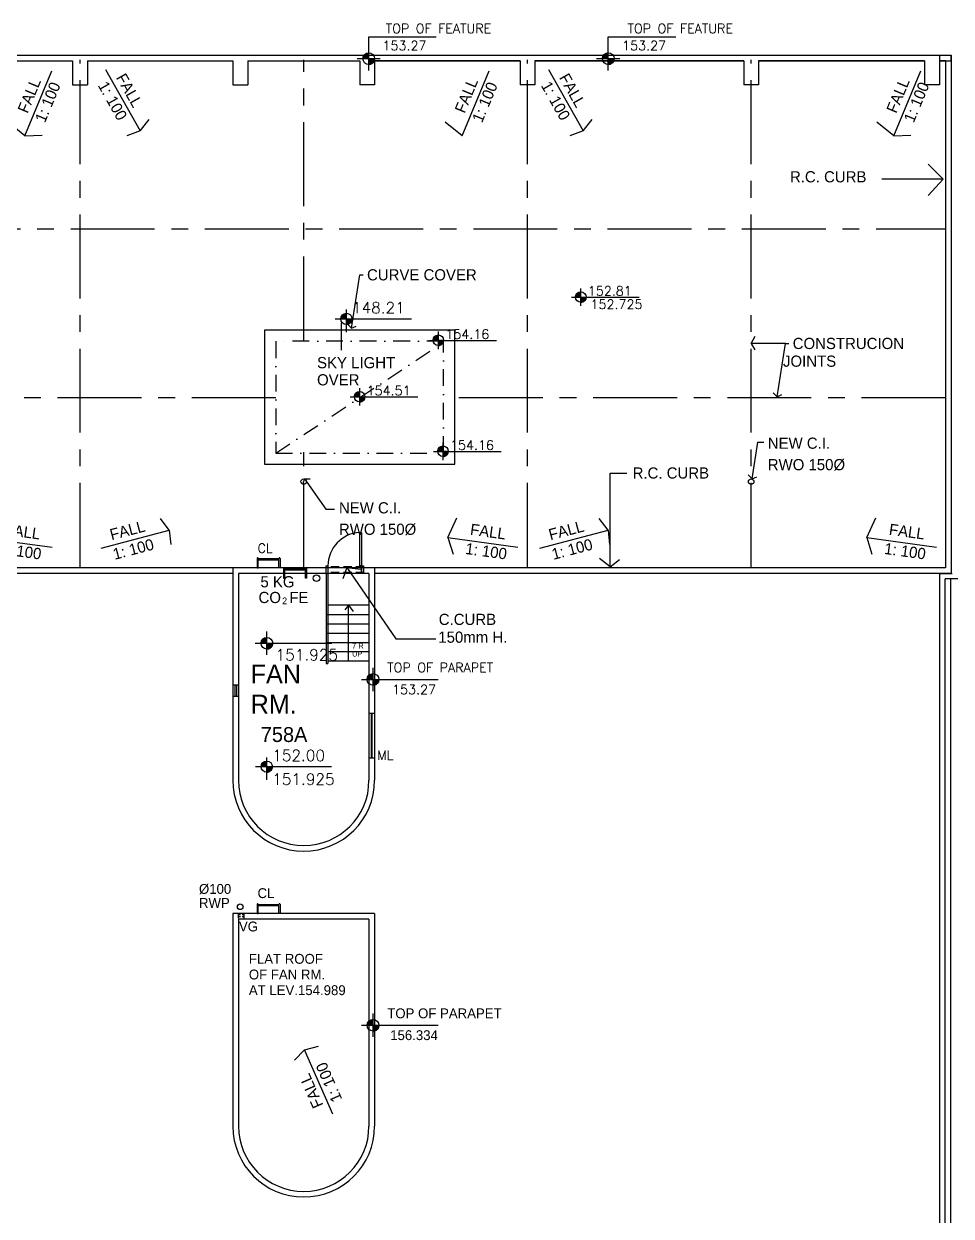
# Model space of a CAD drawing. Header units: millimetres. Extents: x -68474 to 336725, y -113450 to 40976.
# Drawn here: x 208494 to 233363, y 585 to 32563 of the extents above; entities that cross this region are included whole.
import ezdxf
from ezdxf.enums import TextEntityAlignment as Align

# ---------------------------------------------------------------- set-up
doc = ezdxf.new("R2010")
doc.units = ezdxf.units.MM
doc.header["$LTSCALE"] = 900
for name, pattern in [('s3152a$0$CENTERX2', [4, 2.5, -0.5, 0.5, -0.5]), ('s3152a$0$DASHDOT', [1, 0.5, -0.25, 0, -0.25]), ('s3152a$0$HIDDEN', [0.375, 0.25, -0.125])]:
    doc.linetypes.add(name, pattern=pattern)
for name, color, linetype in [('EC-7thFloor-s6152$0$9', 1, 'Continuous'), ('EC-7thFloor-s6152$0$DRYWALL', 2, 'Continuous'), ('s3152a$0$-12', 7, 'Continuous'), ('s3152a$0$-14', 7, 'Continuous'), ('s3152a$0$-6', 7, 'Continuous'), ('s3152a$0$-8', 7, 'Continuous'), ('s3152a$0$-9', 7, 'Continuous'), ('s3152a$0$12', 7, 'Continuous'), ('s3152a$0$18', 7, 'Continuous'), ('s3152a$0$35', 7, 'Continuous'), ('s3152a$0$BDPTEXT', 80, 'Continuous'), ('s3152a$0$DOG-HOUSE', 2, 'Continuous'), ('s3152a$0$Drainage', 252, 'Continuous'), ('s3152a$0$N-Stair', 7, 'Continuous'), ('s3152a$0$NEW-PLATFORM', 5, 'Continuous'), ('s3152a$0$ROOM-NO', 4, 'Continuous')]:
    doc.layers.add(name, color=color, linetype=linetype)
doc.styles.add('s3152a$0$ROMANS', font='ROMANS', dxfattribs={"height": 0.2})
doc.styles.add('s3152a$0$STANDARD', font='txt')

# ---------------------------------------------------------------- blocks, each defined once
blk = doc.blocks.new('s3152a$0$CAT1')
at = {"layer": 's3152a$0$-9', "color": 223, "linetype": 'Continuous'}
for p, q in [((0, 250), (0, 0)), ((0, 0), (30, 0)), ((30, 0), (30, 250)), ((30, 245), (585, 245)), ((30, 215), (585, 215)), ((585, 0), (585, 250)), ((615, 0), (585, 0)), ((615, 250), (615, 0))]:
    blk.add_line(p, q, dxfattribs=at)
for centre in [(15, 250), (600, 250)]:
    blk.add_arc(centre, 15, 359.9999, 179.9999, dxfattribs=at)
blk = doc.blocks.new('s3152a')
at = {"layer": 's3152a$0$-12', "color": 7, "linetype": 'Continuous'}
for p, q in [((224168, 31316), (224168, 32212)), ((224168, 32212), (225978, 32212)), ((224016, 31629), (224016, 31664)), ((224022, 31629), (224022, 31684)), ((224028, 31629), (224028, 31699)), ((224034, 31629), (224034, 31710)), ((224041, 31629), (224041, 31720)), ((224047, 31629), (224047, 31728)), ((224053, 31629), (224053, 31735)), ((224059, 31629), (224059, 31741)), ((224066, 31629), (224066, 31747)), ((224072, 31629), (224072, 31752)), ((224078, 31629), (224078, 31757)), ((224084, 31629), (224084, 31761)), ((224091, 31629), (224091, 31764)), ((224097, 31629), (224097, 31768)), ((224103, 31629), (224103, 31771)), ((224109, 31629), (224109, 31774)), ((224116, 31629), (224116, 31776)), ((224122, 31629), (224122, 31778)), ((224128, 31629), (224128, 31780)), ((224134, 31629), (224134, 31781)), ((224141, 31629), (224141, 31782)), ((224147, 31629), (224147, 31784)), ((224153, 31629), (224153, 31784)), ((224159, 31629), (224159, 31785)), ((224166, 31629), (224166, 31785)), ((223855, 31629), (224473, 31629)), ((224167, 31627), (224324, 31627)), ((224167, 31621), (224323, 31621)), ((224167, 31614), (224323, 31614)), ((224167, 31608), (224322, 31608)), ((224167, 31602), (224321, 31602)), ((224167, 31596), (224320, 31596)), ((224167, 31589), (224319, 31589)), ((224168, 31583), (224317, 31583)), ((224168, 31577), (224315, 31577)), ((224168, 31571), (224312, 31571)), ((224168, 31564), (224310, 31564)), ((224168, 31558), (224307, 31558)), ((224168, 31552), (224303, 31552)), ((224168, 31546), (224300, 31546)), ((224168, 31539), (224295, 31539)), ((224168, 31533), (224291, 31533)), ((224168, 31527), (224286, 31527)), ((224168, 31521), (224280, 31521)), ((224168, 31514), (224274, 31514)), ((224168, 31508), (224266, 31508)), ((224168, 31502), (224258, 31502)), ((224168, 31496), (224249, 31496)), ((224168, 31489), (224237, 31489)), ((224168, 31483), (224223, 31483)), ((224168, 31477), (224203, 31477)), ((223294, 25235), (223294, 25267)), ((223299, 25235), (223299, 25285)), ((223305, 25235), (223305, 25298)), ((223310, 25235), (223310, 25308)), ((223316, 25235), (223316, 25316)), ((223322, 25235), (223322, 25324)), ((223327, 25235), (223327, 25330)), ((223333, 25235), (223333, 25336)), ((223339, 25235), (223339, 25341)), ((223344, 25235), (223344, 25346)), ((223350, 25235), (223350, 25350)), ((223355, 25235), (223355, 25353)), ((223361, 25235), (223361, 25357)), ((223367, 25235), (223367, 25360)), ((223372, 25235), (223372, 25363)), ((223378, 25235), (223378, 25365)), ((223384, 25235), (223384, 25367)), ((223389, 25235), (223389, 25369)), ((223395, 25235), (223395, 25370)), ((223400, 25235), (223400, 25372)), ((223406, 25235), (223406, 25373)), ((223412, 25234), (223412, 25374)), ((223417, 25234), (223417, 25375)), ((223423, 25234), (223423, 25375)), ((223429, 25234), (223429, 25375)), ((223431, 24998), (223431, 25466)), ((223178, 25232), (224994, 25232)), ((223430, 25233), (223571, 25233)), ((223430, 25227), (223571, 25227)), ((223430, 25222), (223570, 25222)), ((223430, 25216), (223570, 25216)), ((223430, 25210), (223569, 25210)), ((223430, 25205), (223568, 25205)), ((223430, 25199), (223566, 25199)), ((223430, 25194), (223565, 25194)), ((223430, 25188), (223563, 25188)), ((223430, 25182), (223561, 25182)), ((223430, 25177), (223558, 25177)), ((223430, 25171), (223556, 25171)), ((223430, 25165), (223553, 25165)), ((223430, 25160), (223549, 25160)), ((223430, 25154), (223545, 25154)), ((223430, 25149), (223541, 25149)), ((223431, 25143), (223537, 25143)), ((223431, 25137), (223532, 25137)), ((223431, 25132), (223526, 25132)), ((223431, 25126), (223519, 25126)), ((223431, 25120), (223512, 25120)), ((223431, 25115), (223503, 25115)), ((223431, 25109), (223493, 25109)), ((223431, 25104), (223481, 25104)), ((223431, 25098), (223462, 25098)), ((219610, 23840), (219610, 24308)), ((219610, 23840), (219610, 24308)), ((219358, 24074), (221173, 24074)), ((219358, 24074), (221173, 24074)), ((219473, 24077), (219473, 24109)), ((219473, 24077), (219473, 24109)), ((219478, 24077), (219478, 24127)), ((219478, 24077), (219478, 24127)), ((219484, 24077), (219484, 24140)), ((219484, 24077), (219484, 24140)), ((219490, 24077), (219490, 24150)), ((219490, 24077), (219490, 24150)), ((219495, 24077), (219495, 24158)), ((219495, 24077), (219495, 24158)), ((219501, 24077), (219501, 24166)), ((219501, 24077), (219501, 24166)), ((219506, 24077), (219506, 24172)), ((219506, 24077), (219506, 24172)), ((219512, 24077), (219512, 24178)), ((219512, 24077), (219512, 24178)), ((219518, 24077), (219518, 24183)), ((219518, 24077), (219518, 24183)), ((219523, 24077), (219523, 24188)), ((219523, 24077), (219523, 24188)), ((219529, 24077), (219529, 24192)), ((219529, 24077), (219529, 24192)), ((219534, 24077), (219534, 24195)), ((219534, 24077), (219534, 24195)), ((219540, 24077), (219540, 24199)), ((219540, 24077), (219540, 24199)), ((219546, 24077), (219546, 24202)), ((219546, 24077), (219546, 24202)), ((219552, 24077), (219552, 24205)), ((219552, 24077), (219552, 24205)), ((219557, 24077), (219557, 24207)), ((219557, 24077), (219557, 24207)), ((219563, 24077), (219563, 24209)), ((219563, 24077), (219563, 24209)), ((219568, 24077), (219568, 24211)), ((219568, 24077), (219568, 24211)), ((219574, 24077), (219574, 24212)), ((219574, 24077), (219574, 24212)), ((219580, 24077), (219580, 24214)), ((219580, 24077), (219580, 24214)), ((219585, 24077), (219585, 24215)), ((219585, 24077), (219585, 24215)), ((219591, 24076), (219591, 24216)), ((219591, 24076), (219591, 24216)), ((219596, 24076), (219596, 24217)), ((219596, 24076), (219596, 24217)), ((219602, 24076), (219602, 24217)), ((219602, 24076), (219602, 24217)), ((219608, 24076), (219608, 24217)), ((219608, 24076), (219608, 24217)), ((219609, 24075), (219750, 24075)), ((219609, 24075), (219750, 24075)), ((219609, 24069), (219750, 24069)), ((219609, 24069), (219750, 24069)), ((219609, 24064), (219749, 24064)), ((219609, 24064), (219749, 24064)), ((219609, 24058), (219749, 24058)), ((219609, 24058), (219749, 24058)), ((219609, 24052), (219748, 24052)), ((219609, 24052), (219748, 24052)), ((219609, 24047), (219747, 24047)), ((219609, 24047), (219747, 24047)), ((219609, 24041), (219745, 24041)), ((219609, 24041), (219745, 24041)), ((219610, 24036), (219744, 24036)), ((219610, 24036), (219744, 24036)), ((219610, 24030), (219742, 24030)), ((219610, 24030), (219742, 24030)), ((219610, 24024), (219740, 24024)), ((219610, 24024), (219740, 24024)), ((219610, 24019), (219737, 24019)), ((219610, 24019), (219737, 24019)), ((219610, 24013), (219735, 24013)), ((219610, 24013), (219735, 24013)), ((219610, 24008), (219732, 24008)), ((219610, 24008), (219732, 24008)), ((219610, 24002), (219728, 24002)), ((219610, 24002), (219728, 24002)), ((219610, 23996), (219724, 23996)), ((219610, 23996), (219724, 23996)), ((219610, 23991), (219720, 23991)), ((219610, 23991), (219720, 23991)), ((219610, 23985), (219716, 23985)), ((219610, 23985), (219716, 23985)), ((219610, 23979), (219711, 23979)), ((219610, 23979), (219711, 23979)), ((219610, 23974), (219705, 23974)), ((219610, 23974), (219705, 23974)), ((219610, 23968), (219698, 23968)), ((219610, 23968), (219698, 23968)), ((219610, 23962), (219691, 23962)), ((219610, 23962), (219691, 23962)), ((219610, 23957), (219682, 23957)), ((219610, 23957), (219682, 23957)), ((219610, 23951), (219672, 23951)), ((219610, 23951), (219672, 23951)), ((219610, 23946), (219660, 23946)), ((219610, 23946), (219660, 23946)), ((219610, 23940), (219641, 23940)), ((219610, 23940), (219641, 23940)), ((217500, 22326), (217500, 22794)), ((217500, 22326), (217500, 22794)), ((217248, 22560), (219063, 22560)), ((217248, 22560), (219063, 22560)), ((217363, 22563), (217363, 22594)), ((217363, 22563), (217363, 22594)), ((217369, 22563), (217369, 22612)), ((217369, 22563), (217369, 22612)), ((217374, 22563), (217374, 22625)), ((217374, 22563), (217374, 22625)), ((217380, 22563), (217380, 22635)), ((217380, 22563), (217380, 22635)), ((217385, 22562), (217385, 22644)), ((217385, 22562), (217385, 22644)), ((217391, 22562), (217391, 22651)), ((217391, 22562), (217391, 22651)), ((217397, 22562), (217397, 22658)), ((217397, 22562), (217397, 22658)), ((217402, 22562), (217402, 22663)), ((217402, 22562), (217402, 22663)), ((217408, 22562), (217408, 22669)), ((217408, 22562), (217408, 22669)), ((217414, 22562), (217414, 22673)), ((217414, 22562), (217414, 22673)), ((217419, 22562), (217419, 22677)), ((217419, 22562), (217419, 22677)), ((217425, 22562), (217425, 22681)), ((217425, 22562), (217425, 22681)), ((217430, 22562), (217430, 22684)), ((217430, 22562), (217430, 22684)), ((217436, 22562), (217436, 22688)), ((217436, 22562), (217436, 22688)), ((217442, 22562), (217442, 22690)), ((217442, 22562), (217442, 22690)), ((217447, 22562), (217447, 22693)), ((217447, 22562), (217447, 22693)), ((217453, 22562), (217453, 22695)), ((217453, 22562), (217453, 22695)), ((217459, 22562), (217459, 22697)), ((217459, 22562), (217459, 22697)), ((217464, 22562), (217464, 22698)), ((217464, 22562), (217464, 22698)), ((217470, 22562), (217470, 22700)), ((217470, 22562), (217470, 22700)), ((217475, 22562), (217475, 22701)), ((217475, 22562), (217475, 22701)), ((217481, 22562), (217481, 22702)), ((217481, 22562), (217481, 22702)), ((217487, 22562), (217487, 22702)), ((217487, 22562), (217487, 22702)), ((217492, 22562), (217492, 22703)), ((217492, 22562), (217492, 22703)), ((217498, 22562), (217498, 22703)), ((217498, 22562), (217498, 22703)), ((217500, 22561), (217640, 22561)), ((217500, 22561), (217640, 22561)), ((217500, 22555), (217640, 22555)), ((217500, 22555), (217640, 22555)), ((217500, 22549), (217640, 22549)), ((217500, 22549), (217640, 22549)), ((217500, 22544), (217639, 22544)), ((217500, 22544), (217639, 22544)), ((217500, 22538), (217638, 22538)), ((217500, 22538), (217638, 22538)), ((217500, 22532), (217637, 22532)), ((217500, 22532), (217637, 22532)), ((217500, 22527), (217636, 22527)), ((217500, 22527), (217636, 22527)), ((217500, 22521), (217634, 22521)), ((217500, 22521), (217634, 22521)), ((217500, 22516), (217632, 22516)), ((217500, 22516), (217632, 22516)), ((217500, 22510), (217630, 22510)), ((217500, 22510), (217630, 22510)), ((217500, 22504), (217628, 22504)), ((217500, 22504), (217628, 22504)), ((217500, 22499), (217625, 22499)), ((217500, 22499), (217625, 22499)), ((217500, 22493), (217622, 22493)), ((217500, 22493), (217622, 22493)), ((217500, 22487), (217619, 22487)), ((217500, 22487), (217619, 22487)), ((217500, 22482), (217615, 22482)), ((217500, 22482), (217615, 22482)), ((217500, 22476), (217611, 22476)), ((217500, 22476), (217611, 22476)), ((217500, 22471), (217606, 22471)), ((217500, 22471), (217606, 22471)), ((217500, 22465), (217601, 22465)), ((217500, 22465), (217601, 22465)), ((217500, 22459), (217595, 22459)), ((217500, 22459), (217595, 22459)), ((217500, 22454), (217589, 22454)), ((217500, 22454), (217589, 22454)), ((217500, 22448), (217581, 22448)), ((217500, 22448), (217581, 22448)), ((217500, 22442), (217573, 22442)), ((217500, 22442), (217573, 22442)), ((217500, 22437), (217563, 22437)), ((217500, 22437), (217563, 22437)), ((217500, 22431), (217550, 22431)), ((217500, 22431), (217550, 22431)), ((217500, 22426), (217532, 22426)), ((217500, 22426), (217532, 22426)), ((219598, 21100), (219598, 21131)), ((219598, 21100), (219598, 21131)), ((219603, 21100), (219603, 21149)), ((219603, 21100), (219603, 21149)), ((219609, 21100), (219609, 21162)), ((219609, 21100), (219609, 21162)), ((219615, 21100), (219615, 21172)), ((219615, 21100), (219615, 21172)), ((219620, 21099), (219620, 21181)), ((219620, 21099), (219620, 21181)), ((219626, 21099), (219626, 21188)), ((219626, 21099), (219626, 21188)), ((219632, 21099), (219632, 21195)), ((219632, 21099), (219632, 21195)), ((219637, 21099), (219637, 21200)), ((219637, 21099), (219637, 21200)), ((219643, 21099), (219643, 21206)), ((219643, 21099), (219643, 21206)), ((219648, 21099), (219648, 21210)), ((219648, 21099), (219648, 21210)), ((219654, 21099), (219654, 21214)), ((219654, 21099), (219654, 21214)), ((219660, 21099), (219660, 21218)), ((219660, 21099), (219660, 21218)), ((219665, 21099), (219665, 21221)), ((219665, 21099), (219665, 21221)), ((219671, 21099), (219671, 21225)), ((219671, 21099), (219671, 21225)), ((219677, 21099), (219677, 21227)), ((219677, 21099), (219677, 21227)), ((219682, 21099), (219682, 21230)), ((219682, 21099), (219682, 21230)), ((219688, 21099), (219688, 21232)), ((219688, 21099), (219688, 21232)), ((219693, 21099), (219693, 21234)), ((219693, 21099), (219693, 21234)), ((219699, 21099), (219699, 21235)), ((219699, 21099), (219699, 21235)), ((219705, 21099), (219705, 21237)), ((219705, 21099), (219705, 21237)), ((219710, 21099), (219710, 21238)), ((219710, 21099), (219710, 21238)), ((219716, 21099), (219716, 21239)), ((219716, 21099), (219716, 21239)), ((219722, 21099), (219722, 21239)), ((219722, 21099), (219722, 21239)), ((219727, 21099), (219727, 21240)), ((219727, 21099), (219727, 21240)), ((219733, 21099), (219733, 21240)), ((219733, 21099), (219733, 21240)), ((219735, 20863), (219735, 21331)), ((219735, 20863), (219735, 21331)), ((219483, 21097), (221298, 21097)), ((219483, 21097), (221298, 21097)), ((219734, 21098), (219875, 21098)), ((219734, 21098), (219875, 21098)), ((219734, 21092), (219875, 21092)), ((219734, 21092), (219875, 21092)), ((219734, 21086), (219874, 21086)), ((219734, 21086), (219874, 21086)), ((219734, 21081), (219874, 21081)), ((219734, 21081), (219874, 21081)), ((219734, 21075), (219873, 21075)), ((219734, 21075), (219873, 21075)), ((219734, 21069), (219872, 21069)), ((219734, 21069), (219872, 21069)), ((219734, 21064), (219870, 21064)), ((219734, 21064), (219870, 21064)), ((219735, 21058), (219869, 21058)), ((219735, 21058), (219869, 21058)), ((219735, 21053), (219867, 21053)), ((219735, 21053), (219867, 21053)), ((219735, 21047), (219865, 21047)), ((219735, 21047), (219865, 21047)), ((219735, 21041), (219862, 21041)), ((219735, 21041), (219862, 21041)), ((219735, 21036), (219860, 21036)), ((219735, 21036), (219860, 21036)), ((219735, 21030), (219857, 21030)), ((219735, 21030), (219857, 21030)), ((219735, 21024), (219853, 21024)), ((219735, 21024), (219853, 21024)), ((219735, 21019), (219850, 21019)), ((219735, 21019), (219850, 21019)), ((219735, 21013), (219845, 21013)), ((219735, 21013), (219845, 21013)), ((219735, 21008), (219841, 21008)), ((219735, 21008), (219841, 21008)), ((219735, 21002), (219836, 21002)), ((219735, 21002), (219836, 21002)), ((219735, 20996), (219830, 20996)), ((219735, 20996), (219830, 20996)), ((219735, 20991), (219823, 20991)), ((219735, 20991), (219823, 20991)), ((219735, 20985), (219816, 20985)), ((219735, 20985), (219816, 20985)), ((219735, 20979), (219808, 20979)), ((219735, 20979), (219808, 20979)), ((219735, 20974), (219797, 20974)), ((219735, 20974), (219797, 20974)), ((219735, 20968), (219785, 20968)), ((219735, 20968), (219785, 20968)), ((219735, 20963), (219766, 20963)), ((219735, 20963), (219766, 20963)), ((214994, 12642), (214994, 12791)), ((215000, 12642), (215000, 12791)), ((215006, 12642), (215006, 12792)), ((215008, 12290), (215008, 12890)), ((214708, 12642), (216748, 12642)), ((214868, 12642), (214868, 12695)), ((214874, 12642), (214874, 12709)), ((214880, 12642), (214880, 12720)), ((214886, 12642), (214886, 12729)), ((214892, 12642), (214892, 12737)), ((214898, 12642), (214898, 12744)), ((214904, 12642), (214904, 12750)), ((214910, 12642), (214910, 12755)), ((214916, 12642), (214916, 12760)), ((214922, 12642), (214922, 12765)), ((214928, 12642), (214928, 12769)), ((214934, 12642), (214934, 12772)), ((214940, 12642), (214940, 12775)), ((214946, 12642), (214946, 12778)), ((214952, 12642), (214952, 12781)), ((214958, 12642), (214958, 12783)), ((214964, 12642), (214964, 12785)), ((214970, 12642), (214970, 12787)), ((214976, 12642), (214976, 12788)), ((214982, 12642), (214982, 12789)), ((214988, 12642), (214988, 12790)), ((215008, 12640), (215158, 12640)), ((215008, 12634), (215158, 12634)), ((215008, 12628), (215157, 12628)), ((215008, 12622), (215156, 12622)), ((215008, 12616), (215156, 12616)), ((215008, 12610), (215154, 12610)), ((215008, 12604), (215153, 12604)), ((215008, 12598), (215151, 12598)), ((215008, 12592), (215149, 12592)), ((215008, 12586), (215147, 12586)), ((215008, 12580), (215144, 12580)), ((215008, 12574), (215142, 12574)), ((215008, 12568), (215138, 12568)), ((215008, 12562), (215135, 12562)), ((215008, 12556), (215131, 12556)), ((215008, 12550), (215126, 12550)), ((215008, 12544), (215121, 12544)), ((215008, 12538), (215116, 12538)), ((215008, 12532), (215110, 12532)), ((215008, 12526), (215103, 12526)), ((215008, 12520), (215095, 12520)), ((215008, 12514), (215086, 12514)), ((215008, 12508), (215075, 12508)), ((215008, 12502), (215062, 12502)), ((215008, 12496), (215042, 12496)), ((217712, 5704), (217712, 5759)), ((217719, 5704), (217719, 5773)), ((217725, 5704), (217725, 5785)), ((217731, 5704), (217731, 5794)), ((217737, 5704), (217737, 5802)), ((217744, 5704), (217744, 5809)), ((217750, 5704), (217750, 5816)), ((217756, 5704), (217756, 5822)), ((217762, 5704), (217762, 5827)), ((217769, 5704), (217769, 5831)), ((217775, 5704), (217775, 5835)), ((217781, 5704), (217781, 5839)), ((217787, 5703), (217787, 5843)), ((217794, 5703), (217794, 5846)), ((217800, 5703), (217800, 5848)), ((217806, 5703), (217806, 5851)), ((217812, 5703), (217812, 5853)), ((217819, 5703), (217819, 5854)), ((217825, 5703), (217825, 5856)), ((217831, 5703), (217831, 5857)), ((217837, 5703), (217837, 5858)), ((217844, 5703), (217844, 5859)), ((217850, 5703), (217850, 5859)), ((217856, 5703), (217856, 5860)), ((217858, 5391), (217858, 6016)), ((217546, 5704), (219603, 5704)), ((217706, 5704), (217706, 5739)), ((217858, 5702), (218014, 5702)), ((217858, 5695), (218014, 5695)), ((217858, 5689), (218014, 5689)), ((217858, 5683), (218013, 5683)), ((217858, 5677), (218012, 5677)), ((217858, 5670), (218011, 5670)), ((217858, 5664), (218009, 5664)), ((217858, 5658), (218007, 5658)), ((217858, 5652), (218005, 5652)), ((217858, 5645), (218003, 5645)), ((217858, 5639), (218000, 5639)), ((217858, 5633), (217997, 5633)), ((217858, 5627), (217994, 5627)), ((217858, 5620), (217990, 5620)), ((217858, 5614), (217986, 5614)), ((217858, 5608), (217981, 5608)), ((217858, 5602), (217976, 5602)), ((217858, 5595), (217971, 5595)), ((217858, 5589), (217964, 5589)), ((217858, 5583), (217957, 5583)), ((217858, 5577), (217949, 5577)), ((217858, 5570), (217939, 5570)), ((217858, 5564), (217928, 5564)), ((217858, 5558), (217914, 5558)), ((217858, 5552), (217894, 5552))]:
    blk.add_line(p, q, dxfattribs=at)
for centre, radius in [((224168, 31629), 156), ((223431, 25235), 141), ((219610, 24077), 141), ((219610, 24077), 141), ((217500, 22562), 141), ((217500, 22562), 141), ((219735, 21100), 141), ((219735, 21100), 141), ((215008, 12642), 150), ((217858, 5704), 156)]:
    blk.add_circle(centre, radius, dxfattribs=at)
at = {"layer": 's3152a$0$-6', "color": 7, "linetype": 'Continuous'}
for points in [[(217550, 18025), (217500, 18025), (217500, 18925), (217550, 18925)], [(216600, 18025), (216650, 18025), (216650, 17825), (216600, 17825)], [(217550, 18025), (217600, 18025), (217600, 17825), (217550, 17825)]]:
    blk.add_lwpolyline(points, close=True, dxfattribs=at)
blk.add_arc((217550, 18025), 900, 93.1847, 180, dxfattribs=at)
at = {"layer": 's3152a$0$-8', "color": 1, "linetype": 'Continuous'}
for p, q in [((198975, 31725), (233050, 31725)), ((233050, 31725), (233050, 30925)), ((233050, 31725), (233362, 31725)), ((233362, 31575), (233362, 31725)), ((204200, 31575), (209800, 31575)), ((209800, 31575), (209800, 30925)), ((210200, 31575), (210200, 30925)), ((210200, 31575), (214100, 31575)), ((214100, 31575), (214100, 30925)), ((214500, 31575), (214500, 30925)), ((214500, 31575), (217500, 31575)), ((217500, 31575), (217500, 30925)), ((217900, 31575), (217900, 30925)), ((221800, 31575), (217900, 31575)), ((221800, 31575), (221800, 30925)), ((222200, 31575), (222200, 30925)), ((227800, 31575), (222200, 31575)), ((227800, 31575), (227800, 30925)), ((228200, 31575), (228200, 30925)), ((232650, 31575), (228200, 31575)), ((232650, 31575), (232650, 30925)), ((233050, 31575), (233362, 31575)), ((233362, 31575), (233362, 17825)), ((209800, 30925), (210200, 30925)), ((214100, 30925), (214500, 30925)), ((217900, 30925), (217500, 30925)), ((222200, 30925), (221800, 30925)), ((228200, 30925), (227800, 30925)), ((233050, 30925), (232650, 30925)), ((214100, 17975), (214100, 12275)), ((217900, 17975), (214100, 17975)), ((216651, 17975), (216650, 17975)), ((217900, 17975), (217900, 12275)), ((214100, 17825), (198950, 17825)), ((214250, 17825), (214250, 12275)), ((217750, 17825), (214250, 17825)), ((217750, 17825), (217750, 12275)), ((233362, 17825), (217900, 17825)), ((214150, 14825), (214150, 14525)), ((214200, 14825), (214200, 14525))]:
    blk.add_line(p, q, dxfattribs=at)
at = {"layer": 's3152a$0$-8', "color": 4, "linetype": 'Continuous'}
for p, q in [((198975, 31725), (233362, 31725)), ((233362, 31725), (233362, 17825)), ((204200, 31575), (209800, 31575)), ((209800, 31575), (209800, 30925)), ((210200, 31575), (214100, 31575)), ((210200, 31575), (210200, 30925)), ((214100, 31575), (214100, 30925)), ((214500, 31575), (217500, 31575)), ((214500, 31575), (214500, 30925)), ((217500, 31575), (217500, 30925)), ((217900, 31575), (221800, 31575)), ((217900, 31575), (217900, 30925)), ((221800, 31575), (221800, 30925)), ((222200, 31575), (227800, 31575)), ((222200, 31575), (222200, 30925)), ((227800, 31575), (227800, 30925)), ((228200, 31575), (232650, 31575)), ((228200, 31575), (228200, 30925)), ((232650, 31575), (232650, 30925)), ((233212, 31575), (233050, 31575)), ((233050, 31575), (233050, 30925)), ((233212, 31575), (233212, 17975)), ((209800, 30925), (210200, 30925)), ((214100, 30925), (214500, 30925)), ((217900, 30925), (217500, 30925)), ((222200, 30925), (221800, 30925)), ((228200, 30925), (227800, 30925)), ((233050, 30925), (232650, 30925)), ((214100, 17975), (198950, 17975)), ((216600, 17975), (214100, 17975)), ((216600, 17825), (216600, 18025)), ((216600, 17825), (216600, 18025)), ((216600, 17825), (216600, 17975)), ((217600, 17825), (217600, 18025)), ((217700, 17975), (217600, 17975)), ((217900, 17975), (217650, 17975)), ((233212, 17975), (217900, 17975)), ((214100, 17825), (198950, 17825)), ((214100, 17825), (214100, 12275)), ((214250, 17825), (214250, 12275)), ((216650, 17825), (214250, 17825)), ((217750, 17825), (217600, 17825)), ((217750, 17825), (217750, 12275)), ((217900, 17825), (217900, 12275)), ((233362, 17825), (217900, 17825)), ((214250, 14825), (214100, 14825)), ((214250, 14525), (214100, 14525)), ((217750, 14075), (217900, 14075)), ((217750, 12875), (217900, 12875)), ((214100, 8699), (214100, 2999)), ((217900, 8699), (214100, 8699)), ((217900, 8699), (217900, 2999)), ((214250, 8549), (214250, 2999)), ((217750, 8549), (214250, 8549)), ((217750, 8549), (217750, 2999))]:
    blk.add_line(p, q, dxfattribs=at)
at = {"layer": 's3152a$0$-8', "linetype": 'Continuous'}
for p, q in [((217600, 17825), (217600, 17975)), ((217815, 12875), (217815, 14075)), ((217835, 12875), (217835, 14075))]:
    blk.add_line(p, q, dxfattribs=at)
at = {"layer": 's3152a$0$-8', "color": 1, "linetype": 'Continuous'}
for radius in [1900, 1750]:
    blk.add_arc((216000, 12275), radius, 180, 0, dxfattribs=at)
at = {"layer": 's3152a$0$-8', "color": 4, "linetype": 'Continuous'}
for centre, radius in [((216000, 12275), 1900), ((216000, 12275), 1750), ((216000, 2999), 1900), ((216000, 2999), 1750)]:
    blk.add_arc(centre, radius, 180, 0, dxfattribs=at)
at = {"layer": 's3152a$0$18', "color": 7, "linetype": 'Continuous'}
for p, q in [((217002, 24544), (217002, 23809)), ((217002, 24353), (217002, 24264))]:
    blk.add_line(p, q, dxfattribs=at)
at = {"layer": 's3152a$0$35', "color": 7, "linetype": 'Continuous'}
for p, q in [((217742, 31316), (217742, 32212)), ((217742, 32212), (219552, 32212)), ((217590, 31629), (217590, 31664)), ((217596, 31629), (217596, 31684)), ((217602, 31629), (217602, 31699)), ((217608, 31629), (217608, 31710)), ((217615, 31629), (217615, 31720)), ((217621, 31629), (217621, 31728)), ((217627, 31629), (217627, 31735)), ((217634, 31629), (217634, 31741)), ((217640, 31629), (217640, 31747)), ((217646, 31629), (217646, 31752)), ((217652, 31629), (217652, 31757)), ((217658, 31629), (217658, 31761)), ((217665, 31629), (217665, 31764)), ((217671, 31629), (217671, 31768)), ((217677, 31629), (217677, 31771)), ((217684, 31629), (217684, 31774)), ((217690, 31629), (217690, 31776)), ((217696, 31629), (217696, 31778)), ((217702, 31629), (217702, 31780)), ((217708, 31629), (217708, 31781)), ((217715, 31629), (217715, 31782)), ((217721, 31629), (217721, 31784)), ((217727, 31629), (217727, 31784)), ((217734, 31629), (217734, 31785)), ((217740, 31629), (217740, 31785)), ((217430, 31629), (218048, 31629)), ((217742, 31627), (217898, 31627)), ((217742, 31621), (217898, 31621)), ((217742, 31614), (217897, 31614)), ((217742, 31608), (217896, 31608)), ((217742, 31602), (217896, 31602)), ((217742, 31596), (217894, 31596)), ((217742, 31589), (217893, 31589)), ((217742, 31583), (217891, 31583)), ((217742, 31577), (217889, 31577)), ((217742, 31571), (217886, 31571)), ((217742, 31564), (217884, 31564)), ((217742, 31558), (217881, 31558)), ((217742, 31552), (217878, 31552)), ((217742, 31546), (217874, 31546)), ((217742, 31539), (217870, 31539)), ((217742, 31533), (217865, 31533)), ((217742, 31527), (217860, 31527)), ((217742, 31521), (217854, 31521)), ((217742, 31514), (217848, 31514)), ((217742, 31508), (217840, 31508)), ((217742, 31502), (217832, 31502)), ((217742, 31496), (217823, 31496)), ((217742, 31489), (217812, 31489)), ((217742, 31483), (217798, 31483)), ((217742, 31477), (217777, 31477)), ((216846, 24650), (218886, 24650)), ((217006, 24650), (217006, 24703)), ((217012, 24650), (217012, 24716)), ((217018, 24650), (217018, 24727)), ((217024, 24649), (217024, 24736)), ((217030, 24649), (217030, 24744)), ((217036, 24649), (217036, 24751)), ((217042, 24649), (217042, 24757)), ((217048, 24649), (217048, 24763)), ((217054, 24649), (217054, 24768)), ((217060, 24649), (217060, 24772)), ((217066, 24649), (217066, 24776)), ((217072, 24649), (217072, 24780)), ((217078, 24649), (217078, 24783)), ((217084, 24649), (217084, 24786)), ((217090, 24649), (217090, 24788)), ((217096, 24649), (217096, 24790)), ((217102, 24649), (217102, 24792)), ((217108, 24649), (217108, 24794)), ((217114, 24649), (217114, 24796)), ((217120, 24649), (217120, 24797)), ((217126, 24649), (217126, 24798)), ((217132, 24649), (217132, 24798)), ((217138, 24649), (217138, 24799)), ((217144, 24649), (217144, 24799)), ((217146, 24298), (217146, 24898)), ((217146, 24648), (217296, 24648)), ((217146, 24642), (217295, 24642)), ((217146, 24636), (217295, 24636)), ((217146, 24630), (217294, 24630)), ((217146, 24624), (217293, 24624)), ((217146, 24618), (217292, 24618)), ((217146, 24612), (217291, 24612)), ((217146, 24606), (217289, 24606)), ((217146, 24600), (217287, 24600)), ((217146, 24594), (217285, 24594)), ((217146, 24588), (217282, 24588)), ((217146, 24582), (217279, 24582)), ((217146, 24576), (217276, 24576)), ((217146, 24570), (217272, 24570)), ((217146, 24564), (217268, 24564)), ((217146, 24558), (217264, 24558)), ((217146, 24552), (217259, 24552)), ((217146, 24546), (217254, 24546)), ((217146, 24540), (217247, 24540)), ((217146, 24534), (217240, 24534)), ((217146, 24528), (217233, 24528)), ((217146, 24522), (217224, 24522)), ((217146, 24516), (217213, 24516)), ((217146, 24510), (217199, 24510)), ((217146, 24504), (217180, 24504)), ((214865, 15950), (214865, 16006)), ((214871, 15950), (214871, 16020)), ((214877, 15950), (214877, 16032)), ((214884, 15950), (214884, 16041)), ((214890, 15950), (214890, 16049)), ((214896, 15950), (214896, 16056)), ((214902, 15950), (214902, 16063)), ((214908, 15950), (214908, 16068)), ((214915, 15950), (214915, 16074)), ((214921, 15950), (214921, 16078)), ((214927, 15950), (214927, 16082)), ((214934, 15950), (214934, 16086)), ((214940, 15950), (214940, 16089)), ((214946, 15950), (214946, 16092)), ((214952, 15950), (214952, 16095)), ((214958, 15950), (214958, 16097)), ((214965, 15950), (214965, 16100)), ((214971, 15950), (214971, 16101)), ((214977, 15950), (214977, 16103)), ((214984, 15950), (214984, 16104)), ((214990, 15950), (214990, 16105)), ((214996, 15950), (214996, 16106)), ((215002, 15950), (215002, 16106)), ((215008, 15950), (215008, 16106)), ((215011, 15638), (215011, 16263)), ((214698, 15950), (216756, 15950)), ((214858, 15950), (214858, 15986)), ((215010, 15948), (215167, 15948)), ((215010, 15942), (215166, 15942)), ((215010, 15936), (215166, 15936)), ((215010, 15930), (215165, 15930)), ((215010, 15923), (215164, 15923)), ((215010, 15917), (215163, 15917)), ((215010, 15911), (215162, 15911)), ((215010, 15905), (215160, 15905)), ((215010, 15898), (215158, 15898)), ((215010, 15892), (215155, 15892)), ((215010, 15886), (215153, 15886)), ((215010, 15880), (215150, 15880)), ((215010, 15873), (215146, 15873)), ((215010, 15867), (215142, 15867)), ((215010, 15861), (215138, 15861)), ((215010, 15855), (215134, 15855)), ((215011, 15848), (215129, 15848)), ((215011, 15842), (215123, 15842)), ((215011, 15836), (215116, 15836)), ((215011, 15830), (215109, 15830)), ((215011, 15823), (215101, 15823)), ((215011, 15817), (215092, 15817)), ((215011, 15811), (215080, 15811)), ((215011, 15805), (215066, 15805)), ((215011, 15798), (215046, 15798)), ((217712, 14980), (217712, 15035)), ((217719, 14980), (217719, 15050)), ((217725, 14980), (217725, 15061)), ((217731, 14980), (217731, 15070)), ((217737, 14980), (217737, 15078)), ((217744, 14980), (217744, 15086)), ((217750, 14980), (217750, 15092)), ((217756, 14980), (217756, 15098)), ((217762, 14980), (217762, 15103)), ((217769, 14980), (217769, 15108)), ((217775, 14980), (217775, 15112)), ((217781, 14980), (217781, 15115)), ((217787, 14980), (217787, 15119)), ((217794, 14980), (217794, 15122)), ((217800, 14980), (217800, 15124)), ((217806, 14980), (217806, 15127)), ((217812, 14980), (217812, 15129)), ((217819, 14980), (217819, 15131)), ((217825, 14980), (217825, 15132)), ((217831, 14980), (217831, 15133)), ((217837, 14980), (217837, 15134)), ((217844, 14980), (217844, 15135)), ((217850, 14980), (217850, 15136)), ((217856, 14980), (217856, 15136)), ((217858, 14667), (217858, 15292)), ((217546, 14980), (219603, 14980)), ((217706, 14980), (217706, 15015)), ((217858, 14978), (218014, 14978)), ((217858, 14972), (218014, 14972)), ((217858, 14965), (218014, 14965)), ((217858, 14959), (218013, 14959)), ((217858, 14953), (218012, 14953)), ((217858, 14946), (218011, 14946)), ((217858, 14940), (218009, 14940)), ((217858, 14934), (218007, 14934)), ((217858, 14928), (218005, 14928)), ((217858, 14922), (218003, 14922)), ((217858, 14915), (218000, 14915)), ((217858, 14909), (217997, 14909)), ((217858, 14903), (217994, 14903)), ((217858, 14896), (217990, 14896)), ((217858, 14890), (217986, 14890)), ((217858, 14884), (217981, 14884)), ((217858, 14878), (217976, 14878)), ((217858, 14872), (217971, 14872)), ((217858, 14865), (217964, 14865)), ((217858, 14859), (217957, 14859)), ((217858, 14853), (217949, 14853)), ((217858, 14846), (217939, 14846)), ((217858, 14840), (217928, 14840)), ((217858, 14834), (217914, 14834)), ((217858, 14828), (217894, 14828))]:
    blk.add_line(p, q, dxfattribs=at)
for centre, radius in [((217742, 31629), 156), ((217146, 24650), 150), ((215011, 15951), 156), ((217858, 14980), 156)]:
    blk.add_circle(centre, radius, dxfattribs=at)
at = {"layer": 's3152a$0$BDPTEXT'}
for p, q in [((210686, 31342), (211615, 29696)), ((222568, 31342), (223497, 29696)), ((208523, 29560), (209247, 31306)), ((220245, 29560), (220969, 31306)), ((231822, 29560), (232546, 31306)), ((208523, 29560), (208074, 29927)), ((211615, 29696), (211852, 30001)), ((220245, 29560), (219796, 29927)), ((223497, 29696), (223734, 30001)), ((231822, 29560), (231372, 29927)), ((208523, 29560), (208983, 29580)), ((211615, 29696), (211253, 29559)), ((223497, 29696), (223135, 29559)), ((231822, 29560), (232281, 29580)), ((212395, 18986), (212159, 19292)), ((219867, 18784), (220109, 19311)), ((224163, 18986), (223927, 19292)), ((231100, 18784), (231342, 19311)), ((210567, 18503), (212395, 18986)), ((212395, 18986), (212435, 18601)), ((222335, 18503), (224163, 18986)), ((224163, 18986), (224203, 18601)), ((207382, 18784), (209255, 18524)), ((219867, 18784), (220003, 18344)), ((219867, 18784), (221740, 18524)), ((231100, 18784), (232972, 18524)), ((231100, 18784), (231236, 18344)), ((216020, 5048), (216394, 5148)), ((216020, 5048), (215754, 4768)), ((216779, 3317), (216020, 5048))]:
    blk.add_line(p, q, dxfattribs=at)
at = {"layer": 's3152a$0$BDPTEXT', "linetype": 's3152a$0$HIDDEN'}
for p, q in [((217625, 18000), (216650, 18000)), ((217625, 17850), (216650, 17850))]:
    blk.add_line(p, q, dxfattribs=at)
at = {"layer": 's3152a$0$BDPTEXT', "linetype": 'Continuous'}
for p, q in [((214250, 8574), (214250, 8724)), ((214250, 8674), (214302, 8674)), ((214346, 8674), (214400, 8674)), ((214400, 8574), (214400, 8724)), ((214250, 8624), (214302, 8624)), ((214346, 8624), (214400, 8624))]:
    blk.add_line(p, q, dxfattribs=at)
for centre, radius in [((216340, 17695), 88.1), ((214297, 8883), 75)]:
    blk.add_circle(centre, radius, dxfattribs=at)
at = {"layer": 's3152a$0$DOG-HOUSE', "color": 2, "linetype": 'Continuous'}
blk.add_lwpolyline([(214950, 20750), (220050, 20750), (220050, 24350), (214950, 24350)], close=True, dxfattribs=at)
at = {"layer": 's3152a$0$Drainage', "linetype": 's3152a$0$CENTERX2'}
for p, q in [((210000, 18000), (210000, 31600)), ((216000, 24075), (216000, 31600)), ((222000, 18000), (222000, 31600)), ((228000, 18000), (228000, 31600)), ((198950, 27067), (233212, 27067)), ((215250, 22533), (198950, 22533)), ((233212, 22533), (219750, 22533)), ((216000, 18000), (216000, 21075))]:
    blk.add_line(p, q, dxfattribs=at)
at = {"layer": 's3152a$0$Drainage'}
for p, q in [((233150, 28395), (232747, 28798)), ((233150, 28395), (231500, 28395)), ((233150, 28395), (232747, 27955)), ((217283, 24400), (217500, 25830)), ((217500, 25830), (217590, 25830)), ((217283, 24400), (217172, 24510)), ((217283, 24400), (217172, 24510)), ((217283, 24400), (217403, 24459)), ((217283, 24400), (217403, 24459)), ((228000, 23989), (228103, 24186)), ((228000, 23989), (228096, 23819)), ((228916, 23989), (228000, 23989)), ((228699, 22559), (228916, 23989)), ((228916, 23989), (229006, 23989)), ((228699, 22559), (228588, 22669)), ((228699, 22559), (228819, 22619)), ((228030, 20359), (228180, 21340)), ((228180, 21340), (228338, 21340)), ((224214, 18000), (224214, 20515)), ((224214, 20515), (224666, 20515)), ((228030, 20359), (227920, 20469)), ((216018, 20359), (215973, 20232)), ((216018, 20359), (216594, 19551)), ((216018, 20359), (216173, 20357)), ((228030, 20359), (228151, 20418)), ((217159, 17982), (217050, 17678)), ((217159, 17982), (218471, 16067)), ((217159, 17982), (217521, 17941)), ((224214, 18000), (223928, 18226)), ((224214, 18000), (224466, 18201))]:
    blk.add_line(p, q, dxfattribs=at)
at = {"layer": 's3152a$0$Drainage', "linetype": 'Continuous'}
for p, q in [((216594, 19551), (216822, 19551)), ((218471, 16067), (219544, 16067))]:
    blk.add_line(p, q, dxfattribs=at)
at = {"layer": 's3152a$0$Drainage'}
for centre in [(216000, 20284), (228000, 20284)]:
    blk.add_circle(centre, 75, dxfattribs=at)
at = {"layer": 's3152a$0$N-Stair', "color": 7, "linetype": 'Continuous'}
for p, q in [((216600, 17825), (216600, 15407)), ((216650, 17825), (216650, 15407)), ((217750, 16975), (216650, 16975)), ((217200, 16975), (217101, 16848)), ((217200, 15475), (217200, 16975)), ((217200, 16975), (217330, 16802)), ((216600, 16725), (217750, 16725)), ((216600, 16475), (217750, 16475)), ((216600, 16225), (217750, 16225)), ((216600, 15975), (217750, 15975)), ((216650, 15725), (217750, 15725)), ((216600, 15407), (216650, 15407)), ((216650, 15475), (217750, 15475))]:
    blk.add_line(p, q, dxfattribs=at)
at = {"layer": 's3152a$0$NEW-PLATFORM', "linetype": 's3152a$0$DASHDOT'}
blk.add_line((215250, 21050), (219750, 24025), dxfattribs=at)
blk.add_lwpolyline([(215250, 21050), (219750, 21050), (219750, 24050), (215250, 24050)], close=True, dxfattribs=at)
at = {"layer": 's3152a$0$-9', "color": 223, "linetype": 'Continuous', "xscale": 1.000001534110516, "yscale": 1.000001534110516, "rotation": 359.9818306875923}
for p in [(214750, 17975), (214750, 8699)]:
    blk.add_blockref('s3152a$0$CAT1', p, dxfattribs=at)
at = {"layer": 's3152a$0$-9', "color": 223, "linetype": 'Continuous', "yscale": -1.000000001561258, "rotation": 179.9967983433911}
blk.add_blockref('s3152a$0$CAT1', (216075, 17698), dxfattribs=at)
at = {"layer": 's3152a$0$-12', "color": 1, "linetype": 'Continuous', "style": 's3152a$0$ROMANS'}
for s, p in [('153.27', (225128, 31853)), ('152.81', (224208, 25274)), ('152.725', (224388, 24917)), ('154.16', (220387, 24116)), ('154.16', (220387, 24116)), ('154.51', (218277, 22602)), ('154.51', (218277, 22602)), ('154.16', (220512, 21139)), ('154.16', (220512, 21139))]:
    blk.add_text(s, height=250, dxfattribs=at).set_placement(p, align=Align.CENTER)
for s, p in [('152.00', (215156, 12941)), ('151.925', (215156, 12304))]:
    blk.add_text(s, height=300, dxfattribs=at).set_placement(p, align=Align.MIDDLE_LEFT)
at = {"layer": 's3152a$0$-14', "color": 1, "linetype": 'Continuous', "style": 's3152a$0$ROMANS'}
for s, p in [('CL', (214761, 18499)), ('ML', (217967, 12953))]:
    blk.add_text(s, height=250, dxfattribs=at).set_placement(p, align=Align.MIDDLE_LEFT)
at = {"layer": 's3152a$0$12', "style": 's3152a$0$STANDARD'}
for s, p in [('FAN', (214577, 14874)), ('RM.', (214577, 14066))]:
    blk.add_text(s, height=504, dxfattribs=at).set_placement(p)
at = {"layer": 's3152a$0$35', "color": 1, "linetype": 'Continuous', "style": 's3152a$0$ROMANS'}
for s, height, p in [('TOP OF FEATURE', 250, (218200, 32438)), ('TOP OF FEATURE', 250, (224684, 32438)), ('148.21', 300, (217294, 24949)), ('151.925', 300, (215247, 15639)), ('TOP OF PARAPET', 250, (218240, 15301))]:
    blk.add_text(s, height=height, dxfattribs=at).set_placement(p, align=Align.MIDDLE_LEFT)
for p in [(218702, 31853), (218958, 14584)]:
    blk.add_text('153.27', height=250, dxfattribs=at).set_placement(p, align=Align.CENTER)
at = {"layer": 's3152a$0$BDPTEXT', "style": 's3152a$0$STANDARD'}
for s, rotation, p in [('FALL', 67.4817, (208593, 30143)), ('FALL', 299.4489, (210957, 31123)), ('FALL', 67.4817, (220315, 30143)), ('FALL', 299.4489, (222839, 31123)), ('FALL', 67.4817, (231891, 30143)), ('1: 100', 67.4817, (209059, 29890)), ('1: 100', 299.4489, (210470, 30912)), ('1: 100', 67.4817, (220781, 29890)), ('1: 100', 299.4489, (222352, 30912)), ('1: 100', 67.4817, (232358, 29890)), ('FALL', 14.7905, (210847, 18710)), ('FALL', 14.7905, (222615, 18710)), ('FALL', 352.0854, (207964, 18863)), ('FALL', 352.0854, (220449, 18863)), ('FALL', 352.0854, (231682, 18863)), ('1: 100', 352.0854, (207836, 18348)), ('1: 100', 14.7905, (210928, 18186)), ('1: 100', 352.0854, (220321, 18348)), ('1: 100', 14.7905, (222696, 18186)), ('1: 100', 352.0854, (231554, 18348)), ('1: 100', 113.6716, (217037, 3723)), ('FALL', 113.6716, (216532, 3562))]:
    blk.add_text(s, height=300, rotation=rotation, dxfattribs=at).set_placement(p)
for s, height, p in [('R.C. CURB', 300, (229040, 28311)), ('CURVE COVER', 300, (217697, 25682)), ('CONSTRUCION ', 300, (229113, 23841)), (' JOINTS', 300, (228741, 23366)), ('NEW C.I.', 300, (228445, 21166)), ('RWO 150%%c', 300, (228445, 20591)), ('R.C. CURB', 300, (224820, 20367)), ('NEW C.I.', 300, (216944, 19433)), ('RWO 150%%c', 300, (216944, 18858)), ('5 KG', 300, (214839, 17449)), ('CO  FE', 300, (214788, 17028)), ('2', 180, (215421, 16997)), ('7 R', 150, (217296, 15809)), ('UP', 150, (217296, 15594))]:
    blk.add_text(s, height=height, dxfattribs=at).set_placement(p)
for s, height, p in [('C.CURB ', 300, (219621, 16591)), ('150mm H.', 300, (219609, 16114)), ('%%c100', 264.6, (213190, 9361)), ('CL', 264.6, (214761, 9248)), ('RWP', 264.6, (213190, 8985)), ('VG', 264.6, (214262, 8354)), ('FLAT ROOF', 264.6, (214528, 7486)), ('OF FAN RM.', 264.6, (214528, 7066)), ('AT LEV.154.989', 264.6, (214528, 6646)), ('TOP OF PARAPET', 264.6, (218240, 6025))]:
    blk.add_text(s, height=height, dxfattribs=at).set_placement(p, align=Align.MIDDLE_LEFT)
blk.add_text('156.334', height=264.6, dxfattribs=at).set_placement((218958, 5307), align=Align.CENTER)
at = {"layer": 's3152a$0$ROOM-NO', "linetype": 's3152a$0$DASHDOT', "style": 's3152a$0$STANDARD'}
for s, p in [('SKY LIGHT', (216357, 23326)), ('OVER', (216357, 22866))]:
    blk.add_text(s, height=300, dxfattribs=at).set_placement(p)
at = {"layer": 's3152a$0$ROOM-NO', "style": 's3152a$0$STANDARD'}
blk.add_text('758A', height=400, dxfattribs=at).set_placement((214848, 13302))

msp = doc.modelspace()

# ---------------------------------------------------------------- linework, layer by layer
at = {"layer": 'EC-7thFloor-s6152$0$9', "color": 1}
msp.add_line((233350, -17025), (233350, 17675), dxfattribs=at)
msp.add_line((233350, -17025), (233350, 17675), dxfattribs=at)
at = {"layer": 'EC-7thFloor-s6152$0$DRYWALL'}
for p, q in [((233050, 17825), (233050, -17325)), ((233050, 17825), (233387.6, 17825)), ((233050, 17825), (233050, -17325)), ((233050, 17825), (233387.6, 17825)), ((233200, -17175), (233200, 17675)), ((233537.6, 17675), (233200, 17675)), ((233200, -17175), (233200, 17675)), ((233537.6, 17675), (233200, 17675))]:
    msp.add_line(p, q, dxfattribs=at)

# ---------------------------------------------------------------- block references
msp.add_blockref('s3152a', (0, 0))

doc.saveas('drawing.dxf')
